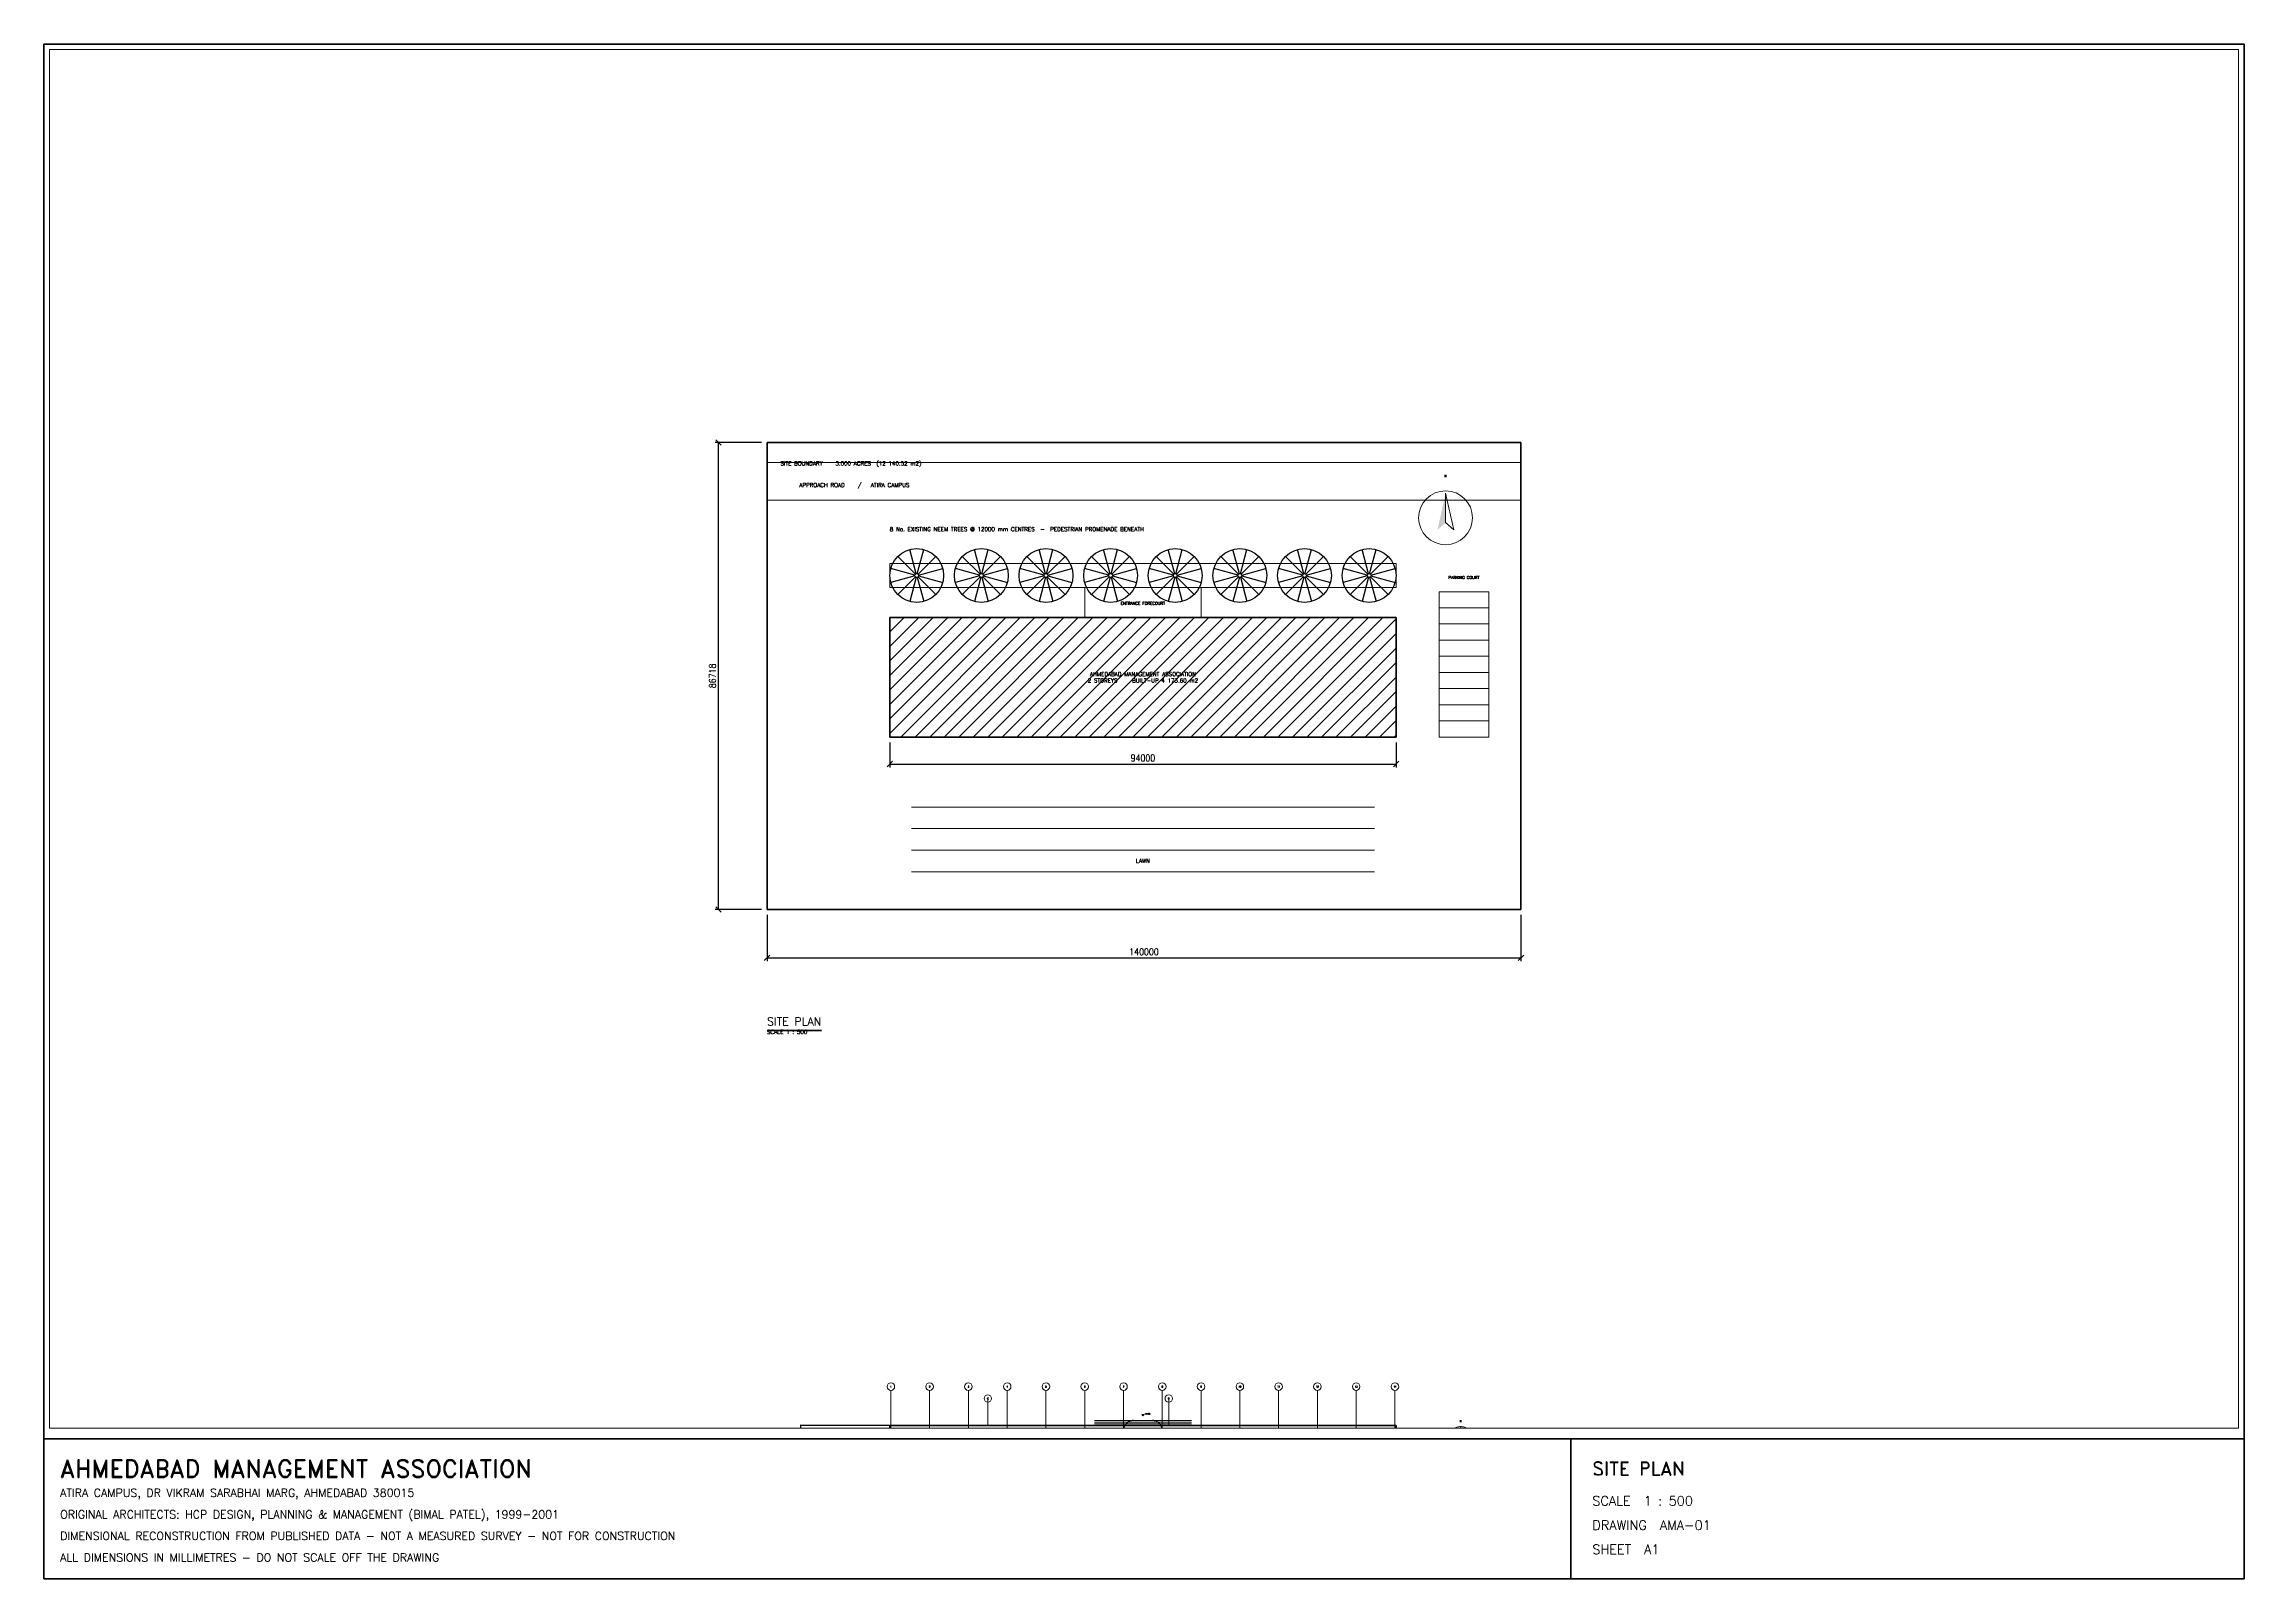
# Paper-space layout 'AMA-01 SITE PLAN' of a CAD drawing. Header units: millimetres. Extents: x 12 to 829, y 12 to 582.
# The model-space entities are those that its viewports show. They can reach past a viewport. Long polylines and large blocks are cut down to what shows.
import ezdxf
from ezdxf.enums import TextEntityAlignment as Align

# ---------------------------------------------------------------- set-up
doc = ezdxf.new("R2010")
doc.units = ezdxf.units.MM
doc.header["$LTSCALE"] = 50
doc.linetypes.add('DASHDOT', pattern=[3.556, 2.54, -0.508, 0, -0.508])
doc.linetypes.add('PHANTOM', pattern=[6.35, 3.175, -0.635, 0.635, -0.635, 0.635, -0.635])
doc.layers.get('Defpoints').update_dxf_attribs({"lineweight": 0})
for name, color, linetype, lineweight in [('A-ANNO-DIMS', 2, 'Continuous', 13), ('A-ANNO-SYMB', 6, 'Continuous', 18), ('A-ANNO-TEXT', 7, 'Continuous', 18), ('A-ANNO-TITL', 7, 'Continuous', 35), ('A-ANNO-TTLB', 7, 'Continuous', 35), ('A-DOOR', 2, 'Continuous', 25), ('A-FLOR-LEVL', 6, 'Continuous', 18), ('A-FLOR-RAMP', 3, 'Continuous', 25), ('A-GLAZ', 4, 'Continuous', 25), ('A-GRID', 8, 'DASHDOT', 13), ('A-GRID-IDEN', 8, 'Continuous', 13), ('A-SLAB-EDGE', 7, 'Continuous', 35), ('A-WALL-EXTR', 7, 'Continuous', 50), ('A-WALL-INTR', 7, 'Continuous', 35), ('A-WALL-PATT', 253, 'Continuous', 9), ('C-SITE-BDRY', 6, 'PHANTOM', 50), ('C-SITE-PATH', 9, 'Continuous', 18), ('C-SITE-PATT', 252, 'Continuous', 9), ('L-PLNT-TREE', 3, 'Continuous', 25), ('S-COLS', 1, 'Continuous', 50), ('S-COLS-PATT', 254, 'Continuous', 9)]:
    doc.layers.add(name, color=color, linetype=linetype, lineweight=lineweight)
doc.styles.add('AMA-NOTE', font='romans.shx', dxfattribs={"width": 0.85})
doc.styles.add('AMA-TITLE', font='romand.shx', dxfattribs={"width": 0.9})
doc.dimstyles.new('AMA-100', dxfattribs={"dimscale": 100, "dimtxt": 2.5, "dimasz": 2.5, "dimexe": 1.25, "dimexo": 2, "dimgap": 1, "dimtad": 1, "dimdec": 0, "dimtxsty": 'AMA-NOTE', "dimtsz": 1, "dimcen": 2.5, "dimclrd": 8, "dimclre": 8, "dimclrt": 7, "dimazin": 3, "dimtfac": 1, "dimtmove": 0, "dimatfit": 3})
doc.dimstyles.new('AMA-500', dxfattribs={"dimscale": 500, "dimtxt": 2.5, "dimasz": 2.5, "dimexe": 1.25, "dimexo": 2, "dimgap": 1, "dimtad": 1, "dimdec": 0, "dimtxsty": 'AMA-NOTE', "dimtsz": 1, "dimcen": 2.5, "dimclrd": 8, "dimclre": 8, "dimclrt": 7, "dimazin": 3, "dimtfac": 1, "dimtmove": 0, "dimatfit": 3})

msp = doc.modelspace()

# ---------------------------------------------------------------- hatches: boundary and pattern name
at = {"layer": 'A-ANNO-SYMB'}
for points in [[(103000, 195318), (101500, 188468), (103000, 189818)], [(46800, 24000), (46580, 24220), (47020, 24220)], [(105800, 21856), (105260, 19390), (105800, 19876)]]:
    msp.add_hatch(color=7, dxfattribs=at).paths.add_polyline_path(points)
at = {"layer": 'A-WALL-PATT'}
for points in [[(200, 20285), (7000, 20285), (7000, 20515), (200, 20515)], [(86600, 20285), (93400, 20285), (93400, 20515), (86600, 20515)], [(-115, 2150), (115, 2150), (115, 20050), (-115, 20050)], [(35885, 19500), (36115, 19500), (36115, 20050), (35885, 20050)], [(57485, 19500), (57715, 19500), (57715, 20050), (57485, 20050)], [(93485, 2150), (93715, 2150), (93715, 20050), (93485, 20050)]]:
    msp.add_hatch(color=7, dxfattribs=at).paths.add_polyline_path(points)
at = {"layer": 'C-SITE-PATT'}
h = msp.add_hatch(dxfattribs=at)
h.set_pattern_fill('ANSI31', scale=600)
h.paths.add_polyline_path([(-200, 150000), (93800, 150000), (93800, 172200), (-200, 172200)])
at = {"layer": 'S-COLS-PATT'}
for points in [[(-200, 20050), (200, 20050), (200, 20750), (-200, 20750)], [(7000, 20050), (7400, 20050), (7400, 20750), (7000, 20750)], [(14200, 20050), (14600, 20050), (14600, 20750), (14200, 20750)], [(21400, 20050), (21800, 20050), (21800, 20750), (21400, 20750)], [(28600, 20050), (29000, 20050), (29000, 20750), (28600, 20750)], [(35800, 20050), (36200, 20050), (36200, 20750), (35800, 20750)], [(43000, 20050), (43400, 20050), (43400, 20750), (43000, 20750)], [(50200, 20050), (50600, 20050), (50600, 20750), (50200, 20750)], [(57400, 20050), (57800, 20050), (57800, 20750), (57400, 20750)], [(64600, 20050), (65000, 20050), (65000, 20750), (64600, 20750)], [(71800, 20050), (72200, 20050), (72200, 20750), (71800, 20750)], [(79000, 20050), (79400, 20050), (79400, 20750), (79000, 20750)], [(86200, 20050), (86600, 20050), (86600, 20750), (86200, 20750)], [(93400, 20050), (93800, 20050), (93800, 20750), (93400, 20750)]]:
    msp.add_hatch(color=7, dxfattribs=at).paths.add_polyline_path(points)

# ---------------------------------------------------------------- linework, layer by layer
at = {"layer": 'A-ANNO-SYMB'}
for p, q in [((18000, 22200), (18000, 27200)), ((51600, 22200), (51600, 27200)), ((18000, 22200), (16600, 22200)), ((51600, 22200), (53000, 22200))]:
    msp.add_line(p, q, dxfattribs=at)
for points in [[(103000, 195318), (104500, 188468), (103000, 189818)], [(46800, 24000), (46580, 24220), (47020, 24220)], [(105800, 21856), (106340, 19390), (105800, 19876)]]:
    msp.add_lwpolyline(points, close=True, dxfattribs=at)
for centre, radius in [((103000, 190718), 5000), ((18000, 27200), 700), ((51600, 27200), 700), ((105800, 20200), 1800)]:
    msp.add_circle(centre, radius, dxfattribs=at)
at = {"layer": 'A-ANNO-TITL'}
msp.add_line((-23000, 95550), (-12875, 95550), dxfattribs=at)
at = {"layer": 'A-ANNO-TTLB'}
msp.add_lwpolyline([(143400, -17500), (191000, -17500), (191000, 21600), (143400, 21600)], close=True, dxfattribs=at)
at = {"layer": 'A-DOOR'}
for p, q in [((45000, 21300), (43200, 21300)), ((48600, 21300), (50400, 21300))]:
    msp.add_line(p, q, dxfattribs=at)
msp.add_lwpolyline([(45000, 20300), (48600, 20300), (48600, 20500), (45000, 20500)], close=True, dxfattribs=at)
for centre, start, end in [((45000, 21300), 90, 180), ((48600, 21300), 0, 90)]:
    msp.add_arc(centre, 1800, start, end, dxfattribs=at)
at = {"layer": 'A-FLOR-LEVL'}
for p, q in [((37800, 23100), (55800, 23100)), ((37800, 22800), (55800, 22800)), ((37800, 22500), (55800, 22500))]:
    msp.add_line(p, q, dxfattribs=at)
at = {"layer": 'A-FLOR-RAMP'}
for points in [[(45600, 18000), (50400, 18000), (50400, 20285), (45600, 20285)], [(50400, 18000), (55200, 18000), (55200, 20285), (50400, 20285)]]:
    msp.add_lwpolyline(points, close=True, dxfattribs=at)
at = {"layer": 'A-GLAZ'}
for p, q in [((8533, 20330), (8533, 20470)), ((9667, 20330), (9667, 20470)), ((10800, 20330), (10800, 20470)), ((11933, 20330), (11933, 20470)), ((13067, 20330), (13067, 20470)), ((15733, 20330), (15733, 20470)), ((16867, 20330), (16867, 20470)), ((18000, 20330), (18000, 20470)), ((19133, 20330), (19133, 20470)), ((20267, 20330), (20267, 20470)), ((22933, 20330), (22933, 20470)), ((24067, 20330), (24067, 20470)), ((25200, 20330), (25200, 20470)), ((26333, 20330), (26333, 20470)), ((27467, 20330), (27467, 20470)), ((30133, 20330), (30133, 20470)), ((31267, 20330), (31267, 20470)), ((32400, 20330), (32400, 20470)), ((33533, 20330), (33533, 20470)), ((34667, 20330), (34667, 20470)), ((37333, 20330), (37333, 20470)), ((38467, 20330), (38467, 20470)), ((39600, 20330), (39600, 20470)), ((40733, 20330), (40733, 20470)), ((41867, 20330), (41867, 20470)), ((44533, 20330), (44533, 20470)), ((45667, 20330), (45667, 20470)), ((46800, 20330), (46800, 20470)), ((47933, 20330), (47933, 20470)), ((49067, 20330), (49067, 20470)), ((51733, 20330), (51733, 20470)), ((52867, 20330), (52867, 20470)), ((54000, 20330), (54000, 20470)), ((55133, 20330), (55133, 20470)), ((56267, 20330), (56267, 20470)), ((58933, 20330), (58933, 20470)), ((60067, 20330), (60067, 20470)), ((61200, 20330), (61200, 20470)), ((62333, 20330), (62333, 20470)), ((63467, 20330), (63467, 20470)), ((66133, 20330), (66133, 20470)), ((67267, 20330), (67267, 20470)), ((68400, 20330), (68400, 20470)), ((69533, 20330), (69533, 20470)), ((70667, 20330), (70667, 20470)), ((73333, 20330), (73333, 20470)), ((74467, 20330), (74467, 20470)), ((75600, 20330), (75600, 20470)), ((76733, 20330), (76733, 20470)), ((77867, 20330), (77867, 20470)), ((80533, 20330), (80533, 20470)), ((81667, 20330), (81667, 20470)), ((82800, 20330), (82800, 20470)), ((83933, 20330), (83933, 20470)), ((85067, 20330), (85067, 20470))]:
    msp.add_line(p, q, dxfattribs=at)
for points in [[(7400, 20370), (14200, 20370), (14200, 20430), (7400, 20430)], [(14600, 20370), (21400, 20370), (21400, 20430), (14600, 20430)], [(21800, 20370), (28600, 20370), (28600, 20430), (21800, 20430)], [(29000, 20370), (35800, 20370), (35800, 20430), (29000, 20430)], [(36200, 20370), (43000, 20370), (43000, 20430), (36200, 20430)], [(43400, 20370), (50200, 20370), (50200, 20430), (43400, 20430)], [(50600, 20370), (57400, 20370), (57400, 20430), (50600, 20430)], [(57800, 20370), (64600, 20370), (64600, 20430), (57800, 20430)], [(65000, 20370), (71800, 20370), (71800, 20430), (65000, 20430)], [(72200, 20370), (79000, 20370), (79000, 20430), (72200, 20430)], [(79400, 20370), (86200, 20370), (86200, 20430), (79400, 20430)]]:
    msp.add_lwpolyline(points, close=True, dxfattribs=at)
at = {"layer": 'A-GRID'}
for p, q in [((0, -6500), (0, 28700)), ((7200, -6500), (7200, 28700)), ((14400, -6500), (14400, 28700)), ((21600, -6500), (21600, 28700)), ((28800, -6500), (28800, 28700)), ((36000, -6500), (36000, 28700)), ((43200, -6500), (43200, 28700)), ((50400, -6500), (50400, 28700)), ((57600, -6500), (57600, 28700)), ((64800, -6500), (64800, 28700)), ((72000, -6500), (72000, 28700)), ((79200, -6500), (79200, 28700)), ((86400, -6500), (86400, 28700)), ((93600, -6500), (93600, 28700)), ((-6700, 20400), (100300, 20400))]:
    msp.add_line(p, q, dxfattribs=at)
at = {"layer": 'A-GRID-IDEN'}
for centre in [(0, 29400), (7200, 29400), (14400, 29400), (21600, 29400), (28800, 29400), (36000, 29400), (43200, 29400), (50400, 29400), (57600, 29400), (64800, 29400), (72000, 29400), (79200, 29400), (86400, 29400), (93600, 29400), (-7400, 20400), (101000, 20400)]:
    msp.add_circle(centre, 700, dxfattribs=at)
at = {"layer": 'A-SLAB-EDGE'}
for points in [[(-200, 150000), (93800, 150000), (93800, 172200), (-200, 172200)], [(-200, 0), (93800, 0), (93800, 22200), (-200, 22200)]]:
    msp.add_lwpolyline(points, close=True, dxfattribs=at)
at = {"layer": 'A-WALL-EXTR'}
for points in [[(200, 20285), (7000, 20285), (7000, 20515), (200, 20515)], [(86600, 20285), (93400, 20285), (93400, 20515), (86600, 20515)], [(-115, 2150), (115, 2150), (115, 20050), (-115, 20050)], [(93485, 2150), (93715, 2150), (93715, 20050), (93485, 20050)]]:
    msp.add_lwpolyline(points, close=True, dxfattribs=at)
at = {"layer": 'A-WALL-INTR'}
for points in [[(35885, 19500), (36115, 19500), (36115, 20050), (35885, 20050)], [(57485, 19500), (57715, 19500), (57715, 20050), (57485, 20050)]]:
    msp.add_lwpolyline(points, close=True, dxfattribs=at)
at = {"layer": 'C-SITE-BDRY'}
msp.add_lwpolyline([(-23000, 118000), (117000, 118000), (117000, 204718), (-23000, 204718)], close=True, dxfattribs=at)
at = {"layer": 'C-SITE-PATH'}
for p, q in [((-23000, 201000), (117000, 201000)), ((-23000, 194000), (117000, 194000)), ((101800, 174000), (111000, 174000)), ((101800, 171000), (111000, 171000)), ((101800, 168000), (111000, 168000)), ((101800, 165000), (111000, 165000)), ((101800, 162000), (111000, 162000)), ((101800, 159000), (111000, 159000)), ((101800, 156000), (111000, 156000)), ((101800, 153000), (111000, 153000)), ((3800, 137000), (89800, 137000)), ((3800, 133000), (89800, 133000)), ((3800, 129000), (89800, 129000)), ((3800, 125000), (89800, 125000))]:
    msp.add_line(p, q, dxfattribs=at)
for points in [[(-200, 177750), (93800, 177750), (93800, 182250), (-200, 182250)], [(36000, 172200), (57600, 172200), (57600, 177750), (36000, 177750)], [(101800, 150000), (111000, 150000), (111000, 177000), (101800, 177000)]]:
    msp.add_lwpolyline(points, close=True, dxfattribs=at)
at = {"layer": 'L-PLNT-TREE'}
for p, q in [((4709, 180338), (3506, 184830)), ((4891, 180338), (6094, 184830)), ((16709, 180338), (15506, 184830)), ((16891, 180338), (18094, 184830)), ((28709, 180338), (27506, 184830)), ((28891, 180338), (30094, 184830)), ((40709, 180338), (39506, 184830)), ((40891, 180338), (42094, 184830)), ((52709, 180338), (51506, 184830)), ((52891, 180338), (54094, 184830)), ((64709, 180338), (63506, 184830)), ((64891, 180338), (66094, 184830)), ((76709, 180338), (75506, 184830)), ((76891, 180338), (78094, 184830)), ((88709, 180338), (87506, 184830)), ((88891, 180338), (90094, 184830)), ((4462, 180091), (-30, 181294)), ((4462, 179909), (-30, 178706)), ((4553, 180247), (1264, 183536)), ((4553, 179753), (1264, 176464)), ((5047, 180247), (8336, 183536)), ((5047, 179753), (8336, 176464)), ((5138, 180091), (9630, 181294)), ((5138, 179909), (9630, 178706)), ((16462, 180091), (11970, 181294)), ((16462, 179909), (11970, 178706)), ((16553, 180247), (13264, 183536)), ((16553, 179753), (13264, 176464)), ((17047, 180247), (20336, 183536)), ((17047, 179753), (20336, 176464)), ((17138, 180091), (21630, 181294)), ((17138, 179909), (21630, 178706)), ((28462, 180091), (23970, 181294)), ((28462, 179909), (23970, 178706)), ((28553, 180247), (25264, 183536)), ((28553, 179753), (25264, 176464)), ((29047, 180247), (32336, 183536)), ((29047, 179753), (32336, 176464)), ((29138, 180091), (33630, 181294)), ((29138, 179909), (33630, 178706)), ((40462, 180091), (35970, 181294)), ((40462, 179909), (35970, 178706)), ((40553, 180247), (37264, 183536)), ((40553, 179753), (37264, 176464)), ((41047, 180247), (44336, 183536)), ((41047, 179753), (44336, 176464)), ((41138, 180091), (45630, 181294)), ((41138, 179909), (45630, 178706)), ((52462, 180091), (47970, 181294)), ((52462, 179909), (47970, 178706)), ((52553, 180247), (49264, 183536)), ((52553, 179753), (49264, 176464)), ((53047, 180247), (56336, 183536)), ((53047, 179753), (56336, 176464)), ((53138, 180091), (57630, 181294)), ((53138, 179909), (57630, 178706)), ((64462, 180091), (59970, 181294)), ((64462, 179909), (59970, 178706)), ((64553, 180247), (61264, 183536)), ((64553, 179753), (61264, 176464)), ((65047, 180247), (68336, 183536)), ((65047, 179753), (68336, 176464)), ((65138, 180091), (69630, 181294)), ((65138, 179909), (69630, 178706)), ((76462, 180091), (71970, 181294)), ((76462, 179909), (71970, 178706)), ((76553, 180247), (73264, 183536)), ((76553, 179753), (73264, 176464)), ((77047, 180247), (80336, 183536)), ((77047, 179753), (80336, 176464)), ((77138, 180091), (81630, 181294)), ((77138, 179909), (81630, 178706)), ((88462, 180091), (83970, 181294)), ((88462, 179909), (83970, 178706)), ((88553, 180247), (85264, 183536)), ((88553, 179753), (85264, 176464)), ((89047, 180247), (92336, 183536)), ((89047, 179753), (92336, 176464)), ((89138, 180091), (93630, 181294)), ((89138, 179909), (93630, 178706)), ((4709, 179662), (3506, 175170)), ((4891, 179662), (6094, 175170)), ((16709, 179662), (15506, 175170)), ((16891, 179662), (18094, 175170)), ((28709, 179662), (27506, 175170)), ((28891, 179662), (30094, 175170)), ((40709, 179662), (39506, 175170)), ((40891, 179662), (42094, 175170)), ((52709, 179662), (51506, 175170)), ((52891, 179662), (54094, 175170)), ((64709, 179662), (63506, 175170)), ((64891, 179662), (66094, 175170)), ((76709, 179662), (75506, 175170)), ((76891, 179662), (78094, 175170)), ((88709, 179662), (87506, 175170)), ((88891, 179662), (90094, 175170))]:
    msp.add_line(p, q, dxfattribs=at)
for centre, radius in [((4800, 180000), 5000), ((16800, 180000), 5000), ((28800, 180000), 5000), ((40800, 180000), 5000), ((52800, 180000), 5000), ((64800, 180000), 5000), ((76800, 180000), 5000), ((88800, 180000), 5000), ((4800, 180000), 350), ((16800, 180000), 350), ((28800, 180000), 350), ((40800, 180000), 350), ((52800, 180000), 350), ((64800, 180000), 350), ((76800, 180000), 350), ((88800, 180000), 350)]:
    msp.add_circle(centre, radius, dxfattribs=at)
at = {"layer": 'S-COLS'}
for points in [[(-200, 20050), (200, 20050), (200, 20750), (-200, 20750)], [(7000, 20050), (7400, 20050), (7400, 20750), (7000, 20750)], [(14200, 20050), (14600, 20050), (14600, 20750), (14200, 20750)], [(21400, 20050), (21800, 20050), (21800, 20750), (21400, 20750)], [(28600, 20050), (29000, 20050), (29000, 20750), (28600, 20750)], [(35800, 20050), (36200, 20050), (36200, 20750), (35800, 20750)], [(43000, 20050), (43400, 20050), (43400, 20750), (43000, 20750)], [(50200, 20050), (50600, 20050), (50600, 20750), (50200, 20750)], [(57400, 20050), (57800, 20050), (57800, 20750), (57400, 20750)], [(64600, 20050), (65000, 20050), (65000, 20750), (64600, 20750)], [(71800, 20050), (72200, 20050), (72200, 20750), (71800, 20750)], [(79000, 20050), (79400, 20050), (79400, 20750), (79000, 20750)], [(86200, 20050), (86600, 20050), (86600, 20750), (86200, 20750)], [(93400, 20050), (93800, 20050), (93800, 20750), (93400, 20750)]]:
    msp.add_lwpolyline(points, close=True, dxfattribs=at)

# ---------------------------------------------------------------- texts
at = {"layer": 'A-ANNO-SYMB', "style": 'AMA-TITLE'}
for s, height, p in [('N', 400, (103000, 198468)), ('C', 300, (18000, 27200)), ('B', 300, (51600, 27200)), ('N', 400, (105800, 22990))]:
    msp.add_text(s, height=height, dxfattribs=at).set_placement(p, align=Align.MIDDLE_CENTER)
at = {"layer": 'A-ANNO-SYMB', "style": 'AMA-NOTE'}
msp.add_text('+0.000', height=200, dxfattribs=at).set_placement((47150, 24352), align=Align.MIDDLE_LEFT)
at = {"layer": 'A-ANNO-TEXT', "style": 'AMA-NOTE'}
for s, p in [('SITE BOUNDARY   3.000 ACRES  (12 140.52 m2)', (-20500, 200218)), ('APPROACH ROAD   /   ATIRA CAMPUS', (-17000, 196200)), ('8 No. EXISTING NEEM TREES @ 12000 mm CENTRES  -  PEDESTRIAN PROMENADE BENEATH', (-200, 188000))]:
    msp.add_text(s, height=750, dxfattribs=at).set_placement(p, align=Align.BOTTOM_LEFT)
for s, p in [('PARKING COURT', (106400, 179200)), ('ENTRANCE FORECOURT', (46800, 174400))]:
    msp.add_text(s, height=540, dxfattribs=at).set_placement(p, align=Align.BOTTOM_CENTER)
for s, p in [('2 STOREYS    BUILT-UP 4 173.60 m2', (46800, 160500)), ('AHMEDABAD MANAGEMENT ASSOCIATION', (46800, 161700)), ('LAWN', (46800, 127000))]:
    msp.add_text(s, height=750, dxfattribs=at).set_placement(p, align=Align.MIDDLE_CENTER)
at = {"layer": 'A-ANNO-TEXT', "style": 'AMA-TITLE'}
msp.add_text('AHMEDABAD MANAGEMENT ASSOCIATION  —  ATIRA CAMPUS, AHMEDABAD', height=400, dxfattribs=at).set_placement((145000, 20000), align=Align.MIDDLE_LEFT)
at = {"layer": 'A-ANNO-TITL'}
for s, height, style, p in [('SCALE 1 : 500', 750, 'AMA-NOTE', (-23000, 94650)), ('SITE PLAN', 1500, 'AMA-TITLE', (-23000, 96000))]:
    msp.add_text(s, height=height, dxfattribs=dict(at, style=style)).set_placement(p, align=Align.BOTTOM_LEFT)
at = {"layer": 'A-GRID-IDEN', "style": 'AMA-TITLE'}
for s, p in [('1', (0, 29400)), ('2', (7200, 29400)), ('3', (14400, 29400)), ('4', (21600, 29400)), ('5', (28800, 29400)), ('6', (36000, 29400)), ('7', (43200, 29400)), ('8', (50400, 29400)), ('9', (57600, 29400)), ('10', (64800, 29400)), ('11', (72000, 29400)), ('12', (79200, 29400)), ('13', (86400, 29400)), ('14', (93600, 29400)), ('D', (-7400, 20400)), ('D', (101000, 20400))]:
    msp.add_text(s, height=300, dxfattribs=at).set_placement(p, align=Align.MIDDLE_CENTER)

# ---------------------------------------------------------------- dimensions: what is measured, and where the dimension line sits
at = {"layer": 'A-ANNO-DIMS'}
for base, p1, p2, dimstyle in [((-32000, 118000), (-23000, 118000), (-23000, 204718), 'AMA-500'), ((-16700, 0), (-200, 0), (-200, 22200), 'AMA-100'), ((-13500, 1800), (-200, 1800), (-200, 20400), 'AMA-100'), ((-10300, 16200), (-200, 16200), (-200, 20400), 'AMA-100')]:
    msp.add_linear_dim(base=base, p1=p1, p2=p2, angle=90, dimstyle=dimstyle, dxfattribs=at).render()
for base, p1, p2 in [((-200, 145000), (-200, 150000), (93800, 150000)), ((-23000, 109000), (-23000, 118000), (117000, 118000))]:
    msp.add_linear_dim(base=base, p1=p1, p2=p2, dimstyle='AMA-500', dxfattribs=at).render()

psp = doc.layouts.new('AMA-01 SITE PLAN')

# ---------------------------------------------------------------- linework, layer by layer
at = {"layer": 'A-ANNO-TTLB'}
psp.add_line((579, 12), (579, 64), dxfattribs=at)
for points in [[(12, 12), (829, 12), (829, 582), (12, 582)], [(12, 12), (829, 12), (829, 64), (12, 64)]]:
    psp.add_lwpolyline(points, close=True, dxfattribs=at)

# ---------------------------------------------------------------- texts
for s, height, style, p in [('AHMEDABAD MANAGEMENT ASSOCIATION', 6.5, 'AMA-TITLE', (18, 53)), ('SITE PLAN', 5, 'AMA-TITLE', (587, 53)), ('ATIRA CAMPUS, DR VIKRAM SARABHAI MARG, AHMEDABAD 380015', 3, 'AMA-NOTE', (18, 44)), ('SCALE  1 : 500', 3.5, 'AMA-NOTE', (587, 41)), ('ORIGINAL ARCHITECTS: HCP DESIGN, PLANNING & MANAGEMENT (BIMAL PATEL), 1999-2001', 3, 'AMA-NOTE', (18, 36)), ('DRAWING  AMA-01', 3.5, 'AMA-NOTE', (587, 32)), ('DIMENSIONAL RECONSTRUCTION FROM PUBLISHED DATA - NOT A MEASURED SURVEY - NOT FOR CONSTRUCTION', 3, 'AMA-NOTE', (18, 28)), ('SHEET  A1', 3.5, 'AMA-NOTE', (587, 23)), ('ALL DIMENSIONS IN MILLIMETRES - DO NOT SCALE OFF THE DRAWING', 3, 'AMA-NOTE', (18, 20))]:
    psp.add_text(s, height=height, dxfattribs=dict(at, style=style)).set_placement(p, align=Align.MIDDLE_LEFT)

# ---------------------------------------------------------------- viewports
at = {"layer": 'DEFPOINTS'}
psp.add_viewport(center=(420.5, 324), size=(813, 512), view_center_point=(47000, 149684), view_height=256000, dxfattribs=at)

doc.saveas('drawing.dxf')
